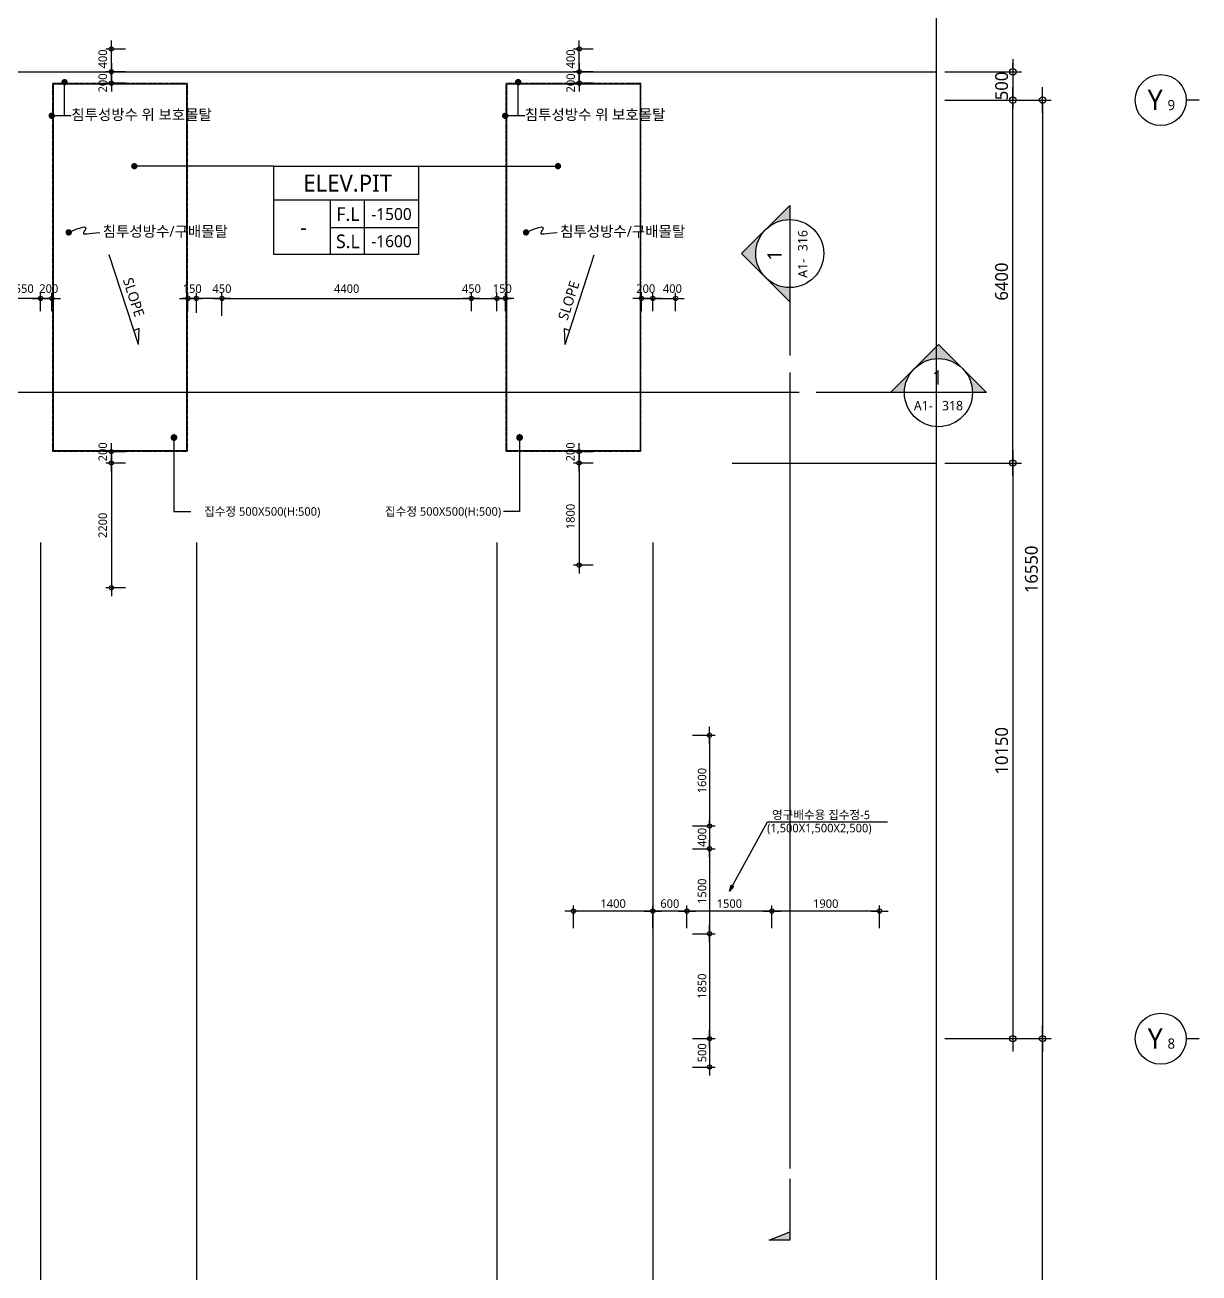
# Model space of a CAD drawing. Header units: millimetres. Extents: x -65167 to 413267, y -17142 to 66587.
# Drawn here: x -53197 to -32487, y 15055 to 37063 of the extents above; entities that cross this region are included whole.
import ezdxf
from ezdxf.enums import TextEntityAlignment as Align

# ---------------------------------------------------------------- set-up
doc = ezdxf.new("R2010")
doc.units = ezdxf.units.MM
doc.header["$LTSCALE"] = 75
doc.header["$MEASUREMENT"] = 0
doc.header["$PDSIZE"] = -10
doc.linetypes.add('CENTER', pattern=[2, 1.25, -0.25, 0.25, -0.25])
doc.linetypes.add('HID', pattern=[2.5, 1.5, -1])
doc.layers.get('0').update_dxf_attribs({"linetype": 'CONTINUOUS'})
doc.layers.get('Defpoints').update_dxf_attribs({"color": 171, "linetype": 'CONTINUOUS'})
for name, color, linetype in [('CEN(ST)', 1, 'CENTER'), ('FIN', 8, 'CONTINUOUS'), ('HAT-252', 252, 'CONTINUOUS'), ('LED', 7, 'CONTINUOUS'), ('NDIM', 7, 'CONTINUOUS'), ('SYM', 7, 'CONTINUOUS'), ('SYM(AXIS)', 7, 'CONTINUOUS'), ('TEXT', 3, 'CONTINUOUS'), ('TEXT(AXIS)', 2, 'CONTINUOUS'), ('TEXT(MIN)', 7, 'CONTINUOUS'), ('TEXT(노트)', 7, 'CONTINUOUS'), ('TEXT(실명)', 3, 'CONTINUOUS'), ('TEXT-기입', 6, 'CONTINUOUS'), ('TITLE', 7, 'CONTINUOUS')]:
    doc.layers.add(name, color=color, linetype=linetype)
doc.styles.add('CGS', font='cgse', dxfattribs={"bigfont": 'cgs'})
doc.styles.add('나눔바른고딕', font='NanumBarunGothic.ttf')
doc.dimstyles.new('NDIM 1200', dxfattribs={"dimscale": 75, "dimtxt": 3, "dimasz": 1, "dimexe": 2, "dimexo": 2, "dimgap": 1, "dimtad": 1, "dimdec": 0, "dimdsep": 46, "dimtxsty": 'CGS', "dimblk": 'DOT0', "dimcen": 1, "dimdle": 8, "dimclrd": 256, "dimclre": 256, "dimclrt": 256, "dimadec": 0, "dimazin": 0, "dimtfac": 1, "dimtdec": 0, "dimtix": 1, "dimtmove": 2, "dimatfit": 3, "dimldrblk": 'DOT0', "dimfxl": 1, "dimtolj": 1, "dimtzin": 0, "dimlwd": -1, "dimlwe": -1, "dimarcsym": 0})

# ---------------------------------------------------------------- blocks, each defined once
blk = doc.blocks.new('A$C2F20087E')
at = {"layer": 'SYM(AXIS)'}
blk.add_line((600, 0), (600, 300), dxfattribs=at)
blk.add_circle((600, 900), 600, dxfattribs=at)
blk = doc.blocks.new('DOT0')
blk.add_line((-3, 0), (3, 0))
at = {"color": 6}
blk.add_circle((0, 0), 0.75, dxfattribs=at)
blk = doc.blocks.new('*D407')
at = {"layer": 'Defpoints', "color": 0, "ltscale": 0.4, "transparency": 16777216}
for p in [(-37122, 35738), (-37122, 19188), (-35247, 19188)]:
    blk.add_point(p, dxfattribs=at)
at = {"layer": 'NDIM', "ltscale": 0.4, "transparency": 16777216}
for p, q in [((-36972, 35738), (-35097, 35738)), ((-35247, 35663), (-35247, 19263)), ((-36972, 19188), (-35097, 19188))]:
    blk.add_line(p, q, dxfattribs=at)
at = {"layer": 'NDIM', "ltscale": 0.4, "transparency": 16777216, "xscale": 75, "yscale": 75, "zscale": 75}
for p, rotation in [((-35247, 35738), 90), ((-35247, 19188), 270)]:
    blk.add_blockref('DOT0', p, dxfattribs=dict(at, rotation=rotation))
at = {"layer": 'NDIM', "ltscale": 0.4, "transparency": 16777216, "insert": (-35444, 27463), "char_height": 225, "attachment_point": 5, "rotation": 90, "style": '나눔바른고딕'}
blk.add_mtext('\\A1;16550', dxfattribs=at)
blk = doc.blocks.new('*D404')
at = {"layer": 'Defpoints', "color": 0, "ltscale": 0.4, "transparency": 16777216}
for p in [(-37122, 29338), (-37122, 19188), (-35772, 19188)]:
    blk.add_point(p, dxfattribs=at)
at = {"layer": 'NDIM', "ltscale": 0.4, "transparency": 16777216}
for p, q in [((-36972, 29338), (-35622, 29338)), ((-35772, 29263), (-35772, 19263)), ((-36972, 19188), (-35622, 19188))]:
    blk.add_line(p, q, dxfattribs=at)
at = {"layer": 'NDIM', "ltscale": 0.4, "transparency": 16777216, "xscale": 75, "yscale": 75, "zscale": 75}
for p, rotation in [((-35772, 29338), 90), ((-35772, 19188), 270)]:
    blk.add_blockref('DOT0', p, dxfattribs=dict(at, rotation=rotation))
at = {"layer": 'NDIM', "ltscale": 0.4, "transparency": 16777216, "insert": (-35969, 24263), "char_height": 225, "attachment_point": 5, "rotation": 90, "style": '나눔바른고딕'}
blk.add_mtext('\\A1;10150', dxfattribs=at)
blk = doc.blocks.new('*D405')
at = {"layer": 'Defpoints', "color": 0, "ltscale": 0.4, "transparency": 16777216}
for p in [(-37122, 35738), (-35772, 35738), (-37122, 29338)]:
    blk.add_point(p, dxfattribs=at)
at = {"layer": 'NDIM', "ltscale": 0.4, "transparency": 16777216}
for p, q in [((-36972, 35738), (-35622, 35738)), ((-35772, 29413), (-35772, 35663)), ((-36972, 29338), (-35622, 29338))]:
    blk.add_line(p, q, dxfattribs=at)
at = {"layer": 'NDIM', "ltscale": 0.4, "transparency": 16777216, "xscale": 75, "yscale": 75, "zscale": 75}
for p, rotation in [((-35772, 35738), 90), ((-35772, 29338), 270)]:
    blk.add_blockref('DOT0', p, dxfattribs=dict(at, rotation=rotation))
at = {"layer": 'NDIM', "ltscale": 0.4, "transparency": 16777216, "insert": (-35969, 32538), "char_height": 225, "attachment_point": 5, "rotation": 90, "style": '나눔바른고딕'}
blk.add_mtext('\\A1;6400', dxfattribs=at)
blk = doc.blocks.new('*D406')
at = {"layer": 'Defpoints', "color": 0, "ltscale": 0.4, "transparency": 16777216}
for p in [(-37122, 36237), (-37122, 35738), (-35772, 35738)]:
    blk.add_point(p, dxfattribs=at)
at = {"layer": 'NDIM', "ltscale": 0.4, "transparency": 16777216}
for p, q in [((-35772, 36312), (-35772, 36387)), ((-36972, 36237), (-35622, 36237)), ((-35772, 36237), (-35772, 35738)), ((-36972, 35738), (-35622, 35738)), ((-35772, 35663), (-35772, 35588))]:
    blk.add_line(p, q, dxfattribs=at)
at = {"layer": 'NDIM', "ltscale": 0.4, "transparency": 16777216, "xscale": 75, "yscale": 75, "zscale": 75}
for p, rotation in [((-35772, 36237), 270), ((-35772, 35738), 90)]:
    blk.add_blockref('DOT0', p, dxfattribs=dict(at, rotation=rotation))
at = {"layer": 'NDIM', "ltscale": 0.4, "transparency": 16777216, "insert": (-35969, 35987), "char_height": 225, "attachment_point": 5, "rotation": 90, "style": '나눔바른고딕'}
blk.add_mtext('\\A1;500', dxfattribs=at)
blk = doc.blocks.new('A$C51E23882')
at = {"layer": 'TITLE'}
blk.add_lwpolyline([(8500, 0), (0, 0), (0, 5200), (8500, 5200)], close=True, dxfattribs=at)
for points in [[(8500, 3200), (0, 3200)], [(3300, 3200), (3300, 0)], [(5300, 3200), (5300, 0)], [(3300, 1600), (8500, 1600)]]:
    blk.add_lwpolyline(points, dxfattribs=at)
at = {"layer": 'TITLE', "style": '나눔바른고딕'}
for s, p in [('F.L', (4352, 2378)), ('S.L', (4352, 778))]:
    blk.add_text(s, height=800, dxfattribs=at).set_placement(p, align=Align.MIDDLE)
blk = doc.blocks.new('*D595')
at = {"layer": 'Defpoints', "color": 0, "ltscale": 0.4, "transparency": 16777216}
for p in [(-53472, 32241), (-53472, 31916), (-52922, 31916)]:
    blk.add_point(p, dxfattribs=at)
at = {"layer": 'NDIM', "ltscale": 0.4, "transparency": 16777216}
for p, q in [((-53472, 32016), (-53472, 32341)), ((-52972, 32241), (-53422, 32241)), ((-52922, 32016), (-52922, 32341))]:
    blk.add_line(p, q, dxfattribs=at)
at = {"layer": 'NDIM', "ltscale": 0.4, "transparency": 16777216, "xscale": 50, "yscale": 50, "zscale": 50, "rotation": 180}
blk.add_blockref('DOT0', (-53472, 32241), dxfattribs=at)
at = {"layer": 'NDIM', "ltscale": 0.4, "transparency": 16777216, "xscale": 50, "yscale": 50, "zscale": 50}
blk.add_blockref('DOT0', (-52922, 32241), dxfattribs=at)
at = {"layer": 'NDIM', "ltscale": 0.4, "transparency": 16777216, "insert": (-53210, 32413), "char_height": 150, "attachment_point": 5, "style": '나눔바른고딕'}
blk.add_mtext('\\A1;550', dxfattribs=at)
blk = doc.blocks.new('*D596')
at = {"layer": 'Defpoints', "color": 0, "ltscale": 0.4, "transparency": 16777216}
for p in [(-52722, 32241), (-52922, 31916), (-52722, 31916)]:
    blk.add_point(p, dxfattribs=at)
at = {"layer": 'NDIM', "ltscale": 0.4, "transparency": 16777216}
for p, q in [((-52922, 32016), (-52922, 32341)), ((-52872, 32241), (-52772, 32241)), ((-52722, 32016), (-52722, 32341))]:
    blk.add_line(p, q, dxfattribs=at)
at = {"layer": 'NDIM', "ltscale": 0.4, "transparency": 16777216, "xscale": 50, "yscale": 50, "zscale": 50, "rotation": 180}
blk.add_blockref('DOT0', (-52922, 32241), dxfattribs=at)
at = {"layer": 'NDIM', "ltscale": 0.4, "transparency": 16777216, "xscale": 50, "yscale": 50, "zscale": 50}
blk.add_blockref('DOT0', (-52722, 32241), dxfattribs=at)
at = {"layer": 'NDIM', "ltscale": 0.4, "transparency": 16777216, "insert": (-52777, 32413), "char_height": 150, "attachment_point": 5, "style": '나눔바른고딕'}
blk.add_mtext('\\A1;200', dxfattribs=at)
blk = doc.blocks.new('*D597')
at = {"layer": 'Defpoints', "color": 0, "ltscale": 0.4, "transparency": 16777216}
for p in [(-50322, 32241), (-50322, 31916), (-50172, 31888)]:
    blk.add_point(p, dxfattribs=at)
at = {"layer": 'NDIM', "ltscale": 0.4, "transparency": 16777216}
for p, q in [((-50372, 32241), (-50422, 32241)), ((-50322, 32016), (-50322, 32341)), ((-50172, 32241), (-50322, 32241)), ((-50172, 31988), (-50172, 32341)), ((-50122, 32241), (-50072, 32241))]:
    blk.add_line(p, q, dxfattribs=at)
at = {"layer": 'NDIM', "ltscale": 0.4, "transparency": 16777216, "xscale": 50, "yscale": 50, "zscale": 50}
blk.add_blockref('DOT0', (-50322, 32241), dxfattribs=at)
at = {"layer": 'NDIM', "ltscale": 0.4, "transparency": 16777216, "xscale": 50, "yscale": 50, "zscale": 50, "rotation": 180}
blk.add_blockref('DOT0', (-50172, 32241), dxfattribs=at)
at = {"layer": 'NDIM', "ltscale": 0.4, "transparency": 16777216, "insert": (-50247, 32413), "char_height": 150, "attachment_point": 5, "style": '나눔바른고딕'}
blk.add_mtext('\\A1;150', dxfattribs=at)
blk = doc.blocks.new('*D598')
at = {"layer": 'Defpoints', "color": 0, "ltscale": 0.4, "transparency": 16777216}
for p in [(-44722, 32241), (-44872, 31916), (-44722, 31916)]:
    blk.add_point(p, dxfattribs=at)
at = {"layer": 'NDIM', "ltscale": 0.4, "transparency": 16777216}
for p, q in [((-44922, 32241), (-44972, 32241)), ((-44872, 32016), (-44872, 32341)), ((-44872, 32241), (-44722, 32241)), ((-44722, 32016), (-44722, 32341)), ((-44672, 32241), (-44622, 32241))]:
    blk.add_line(p, q, dxfattribs=at)
at = {"layer": 'NDIM', "ltscale": 0.4, "transparency": 16777216, "xscale": 50, "yscale": 50, "zscale": 50}
blk.add_blockref('DOT0', (-44872, 32241), dxfattribs=at)
at = {"layer": 'NDIM', "ltscale": 0.4, "transparency": 16777216, "xscale": 50, "yscale": 50, "zscale": 50, "rotation": 180}
blk.add_blockref('DOT0', (-44722, 32241), dxfattribs=at)
at = {"layer": 'NDIM', "ltscale": 0.4, "transparency": 16777216, "insert": (-44777, 32413), "char_height": 150, "attachment_point": 5, "style": '나눔바른고딕'}
blk.add_mtext('\\A1;150', dxfattribs=at)
blk = doc.blocks.new('*D599')
at = {"layer": 'Defpoints', "color": 0, "ltscale": 0.4, "transparency": 16777216}
for p in [(-42322, 32241), (-42322, 31916), (-42122, 31916)]:
    blk.add_point(p, dxfattribs=at)
at = {"layer": 'NDIM', "ltscale": 0.4, "transparency": 16777216}
for p, q in [((-42322, 32016), (-42322, 32341)), ((-42172, 32241), (-42272, 32241)), ((-42122, 32016), (-42122, 32341))]:
    blk.add_line(p, q, dxfattribs=at)
at = {"layer": 'NDIM', "ltscale": 0.4, "transparency": 16777216, "xscale": 50, "yscale": 50, "zscale": 50, "rotation": 180}
blk.add_blockref('DOT0', (-42322, 32241), dxfattribs=at)
at = {"layer": 'NDIM', "ltscale": 0.4, "transparency": 16777216, "xscale": 50, "yscale": 50, "zscale": 50}
blk.add_blockref('DOT0', (-42122, 32241), dxfattribs=at)
at = {"layer": 'NDIM', "ltscale": 0.4, "transparency": 16777216, "insert": (-42247, 32413), "char_height": 150, "attachment_point": 5, "style": '나눔바른고딕'}
blk.add_mtext('\\A1;200', dxfattribs=at)
blk = doc.blocks.new('*D600')
at = {"layer": 'Defpoints', "color": 0, "ltscale": 0.4, "transparency": 16777216}
for p in [(-41722, 32241), (-42122, 31916), (-41722, 31916)]:
    blk.add_point(p, dxfattribs=at)
at = {"layer": 'NDIM', "ltscale": 0.4, "transparency": 16777216}
for p, q in [((-42122, 32016), (-42122, 32341)), ((-42072, 32241), (-41772, 32241)), ((-41722, 32016), (-41722, 32341))]:
    blk.add_line(p, q, dxfattribs=at)
at = {"layer": 'NDIM', "ltscale": 0.4, "transparency": 16777216, "xscale": 50, "yscale": 50, "zscale": 50, "rotation": 180}
blk.add_blockref('DOT0', (-42122, 32241), dxfattribs=at)
at = {"layer": 'NDIM', "ltscale": 0.4, "transparency": 16777216, "xscale": 50, "yscale": 50, "zscale": 50}
blk.add_blockref('DOT0', (-41722, 32241), dxfattribs=at)
at = {"layer": 'NDIM', "ltscale": 0.4, "transparency": 16777216, "insert": (-41777, 32413), "char_height": 150, "attachment_point": 5, "style": '나눔바른고딕'}
blk.add_mtext('\\A1;400', dxfattribs=at)
blk = doc.blocks.new('*D601')
at = {"layer": 'Defpoints', "color": 0, "ltscale": 0.4, "transparency": 16777216}
for p in [(-51673, 36638), (-51325, 36638), (-51325, 36238)]:
    blk.add_point(p, dxfattribs=at)
at = {"layer": 'NDIM', "ltscale": 0.4, "transparency": 16777216}
for p, q in [((-51425, 36638), (-51773, 36638)), ((-51673, 36288), (-51673, 36588)), ((-51425, 36238), (-51773, 36238))]:
    blk.add_line(p, q, dxfattribs=at)
at = {"layer": 'NDIM', "ltscale": 0.4, "transparency": 16777216, "xscale": 50, "yscale": 50, "zscale": 50}
for p, rotation in [((-51673, 36638), 90), ((-51673, 36238), 270)]:
    blk.add_blockref('DOT0', p, dxfattribs=dict(at, rotation=rotation))
at = {"layer": 'NDIM', "ltscale": 0.4, "transparency": 16777216, "insert": (-51824, 36464), "char_height": 150, "attachment_point": 5, "rotation": 90, "style": '나눔바른고딕'}
blk.add_mtext('\\A1;400', dxfattribs=at)
blk = doc.blocks.new('*D602')
at = {"layer": 'Defpoints', "color": 0, "ltscale": 0.4, "transparency": 16777216}
for p in [(-51325, 36238), (-51673, 36037), (-51325, 36037)]:
    blk.add_point(p, dxfattribs=at)
at = {"layer": 'NDIM', "ltscale": 0.4, "transparency": 16777216}
for p, q in [((-51425, 36238), (-51773, 36238)), ((-51673, 36188), (-51673, 36087)), ((-51425, 36037), (-51773, 36037))]:
    blk.add_line(p, q, dxfattribs=at)
at = {"layer": 'NDIM', "ltscale": 0.4, "transparency": 16777216, "xscale": 50, "yscale": 50, "zscale": 50}
for p, rotation in [((-51673, 36238), 90), ((-51673, 36037), 270)]:
    blk.add_blockref('DOT0', p, dxfattribs=dict(at, rotation=rotation))
at = {"layer": 'NDIM', "ltscale": 0.4, "transparency": 16777216, "insert": (-51824, 36040), "char_height": 150, "attachment_point": 5, "rotation": 90, "style": '나눔바른고딕'}
blk.add_mtext('\\A1;200', dxfattribs=at)
blk = doc.blocks.new('*D603')
at = {"layer": 'Defpoints', "color": 0, "ltscale": 0.4, "transparency": 16777216}
for p in [(-43420, 36638), (-43073, 36638), (-43073, 36238)]:
    blk.add_point(p, dxfattribs=at)
at = {"layer": 'NDIM', "ltscale": 0.4, "transparency": 16777216}
for p, q in [((-43173, 36638), (-43520, 36638)), ((-43420, 36288), (-43420, 36588)), ((-43173, 36238), (-43520, 36238))]:
    blk.add_line(p, q, dxfattribs=at)
at = {"layer": 'NDIM', "ltscale": 0.4, "transparency": 16777216, "xscale": 50, "yscale": 50, "zscale": 50}
for p, rotation in [((-43420, 36638), 90), ((-43420, 36238), 270)]:
    blk.add_blockref('DOT0', p, dxfattribs=dict(at, rotation=rotation))
at = {"layer": 'NDIM', "ltscale": 0.4, "transparency": 16777216, "insert": (-43571, 36464), "char_height": 150, "attachment_point": 5, "rotation": 90, "style": '나눔바른고딕'}
blk.add_mtext('\\A1;400', dxfattribs=at)
blk = doc.blocks.new('*D604')
at = {"layer": 'Defpoints', "color": 0, "ltscale": 0.4, "transparency": 16777216}
for p in [(-43073, 36238), (-43420, 36037), (-43073, 36037)]:
    blk.add_point(p, dxfattribs=at)
at = {"layer": 'NDIM', "ltscale": 0.4, "transparency": 16777216}
for p, q in [((-43173, 36238), (-43520, 36238)), ((-43420, 36188), (-43420, 36087)), ((-43173, 36037), (-43520, 36037))]:
    blk.add_line(p, q, dxfattribs=at)
at = {"layer": 'NDIM', "ltscale": 0.4, "transparency": 16777216, "xscale": 50, "yscale": 50, "zscale": 50}
for p, rotation in [((-43420, 36238), 90), ((-43420, 36037), 270)]:
    blk.add_blockref('DOT0', p, dxfattribs=dict(at, rotation=rotation))
at = {"layer": 'NDIM', "ltscale": 0.4, "transparency": 16777216, "insert": (-43571, 36040), "char_height": 150, "attachment_point": 5, "rotation": 90, "style": '나눔바른고딕'}
blk.add_mtext('\\A1;200', dxfattribs=at)
blk = doc.blocks.new('*D605')
at = {"layer": 'Defpoints', "color": 0, "ltscale": 0.4, "transparency": 16777216}
for p in [(-51325, 29338), (-51673, 27138), (-51325, 27138)]:
    blk.add_point(p, dxfattribs=at)
at = {"layer": 'NDIM', "ltscale": 0.4, "transparency": 16777216}
for p, q in [((-51425, 29338), (-51773, 29338)), ((-51673, 29288), (-51673, 27188)), ((-51425, 27138), (-51773, 27138))]:
    blk.add_line(p, q, dxfattribs=at)
at = {"layer": 'NDIM', "ltscale": 0.4, "transparency": 16777216, "xscale": 50, "yscale": 50, "zscale": 50}
for p, rotation in [((-51673, 29338), 90), ((-51673, 27138), 270)]:
    blk.add_blockref('DOT0', p, dxfattribs=dict(at, rotation=rotation))
at = {"layer": 'NDIM', "ltscale": 0.4, "transparency": 16777216, "insert": (-51824, 28239), "char_height": 150, "attachment_point": 5, "rotation": 90, "style": '나눔바른고딕'}
blk.add_mtext('\\A1;2200', dxfattribs=at)
blk = doc.blocks.new('*D606')
at = {"layer": 'Defpoints', "color": 0, "ltscale": 0.4, "transparency": 16777216}
for p in [(-51673, 29538), (-51325, 29538), (-51325, 29338)]:
    blk.add_point(p, dxfattribs=at)
at = {"layer": 'NDIM', "ltscale": 0.4, "transparency": 16777216}
for p, q in [((-51425, 29538), (-51773, 29538)), ((-51425, 29338), (-51773, 29338)), ((-51673, 29388), (-51673, 29488))]:
    blk.add_line(p, q, dxfattribs=at)
at = {"layer": 'NDIM', "ltscale": 0.4, "transparency": 16777216, "xscale": 50, "yscale": 50, "zscale": 50}
for p, rotation in [((-51673, 29538), 90), ((-51673, 29338), 270)]:
    blk.add_blockref('DOT0', p, dxfattribs=dict(at, rotation=rotation))
at = {"layer": 'NDIM', "ltscale": 0.4, "transparency": 16777216, "insert": (-51824, 29535), "char_height": 150, "attachment_point": 5, "rotation": 90, "style": '나눔바른고딕'}
blk.add_mtext('\\A1;200', dxfattribs=at)
blk = doc.blocks.new('*D607')
at = {"layer": 'Defpoints', "color": 0, "ltscale": 0.4, "transparency": 16777216}
for p in [(-43076, 29338), (-43423, 27538), (-43076, 27538)]:
    blk.add_point(p, dxfattribs=at)
at = {"layer": 'NDIM', "ltscale": 0.4, "transparency": 16777216}
for p, q in [((-43176, 29338), (-43523, 29338)), ((-43423, 29288), (-43423, 27588)), ((-43176, 27538), (-43523, 27538))]:
    blk.add_line(p, q, dxfattribs=at)
at = {"layer": 'NDIM', "ltscale": 0.4, "transparency": 16777216, "xscale": 50, "yscale": 50, "zscale": 50}
for p, rotation in [((-43423, 29338), 90), ((-43423, 27538), 270)]:
    blk.add_blockref('DOT0', p, dxfattribs=dict(at, rotation=rotation))
at = {"layer": 'NDIM', "ltscale": 0.4, "transparency": 16777216, "insert": (-43574, 28395), "char_height": 150, "attachment_point": 5, "rotation": 90, "style": '나눔바른고딕'}
blk.add_mtext('\\A1;1800', dxfattribs=at)
blk = doc.blocks.new('*D608')
at = {"layer": 'Defpoints', "color": 0, "ltscale": 0.4, "transparency": 16777216}
for p in [(-43423, 29538), (-43076, 29538), (-43076, 29338)]:
    blk.add_point(p, dxfattribs=at)
at = {"layer": 'NDIM', "ltscale": 0.4, "transparency": 16777216}
for p, q in [((-43176, 29538), (-43523, 29538)), ((-43176, 29338), (-43523, 29338)), ((-43423, 29388), (-43423, 29488))]:
    blk.add_line(p, q, dxfattribs=at)
at = {"layer": 'NDIM', "ltscale": 0.4, "transparency": 16777216, "xscale": 50, "yscale": 50, "zscale": 50}
for p, rotation in [((-43423, 29538), 90), ((-43423, 29338), 270)]:
    blk.add_blockref('DOT0', p, dxfattribs=dict(at, rotation=rotation))
at = {"layer": 'NDIM', "ltscale": 0.4, "transparency": 16777216, "insert": (-43574, 29535), "char_height": 150, "attachment_point": 5, "rotation": 90, "style": '나눔바른고딕'}
blk.add_mtext('\\A1;200', dxfattribs=at)
blk = doc.blocks.new('A$C2EB71741')
at = {"layer": 'SYM'}
for p, q in [((0, 3920), (3920, 0)), ((0, 3920), (858, 3532)), ((858, 3532), (623, 3297))]:
    blk.add_line(p, q, dxfattribs=at)
blk = doc.blocks.new('*D611')
at = {"layer": 'Defpoints', "color": 0, "ltscale": 0.4, "transparency": 16777216}
for p in [(-37122, 19188), (-35247, 19188), (-37122, 8188)]:
    blk.add_point(p, dxfattribs=at)
at = {"layer": 'NDIM', "ltscale": 0.4, "transparency": 16777216}
for p, q in [((-36972, 19188), (-35097, 19188)), ((-35247, 8263), (-35247, 19113)), ((-36972, 8188), (-35097, 8188))]:
    blk.add_line(p, q, dxfattribs=at)
at = {"layer": 'NDIM', "ltscale": 0.4, "transparency": 16777216, "xscale": 75, "yscale": 75, "zscale": 75}
for p, rotation in [((-35247, 19188), 90), ((-35247, 8188), 270)]:
    blk.add_blockref('DOT0', p, dxfattribs=dict(at, rotation=rotation))
at = {"layer": 'NDIM', "ltscale": 0.4, "transparency": 16777216, "insert": (-35444, 13688), "char_height": 225, "attachment_point": 5, "rotation": 90, "style": '나눔바른고딕'}
blk.add_mtext('\\A1;11000', dxfattribs=at)
blk = doc.blocks.new('A$C1AFB1B41')
at = {"layer": 'SYM'}
blk.add_hatch(color=256, dxfattribs=at).paths.add_polyline_path([(2000, 500), (1800, 0), (2000, 0)])
for p, q in [((2000, 500), (1800, 0)), ((2000, 0), (2000, 500)), ((0, 0), (250, 0)), ((500, 0), (2000, 0))]:
    blk.add_line(p, q, dxfattribs=at)
blk = doc.blocks.new('SDFEW')
at = {"layer": 'SYM'}
h = blk.add_hatch(color=256, dxfattribs=at)
h.paths.add_polyline_path([(-50, -3422), (375, -3846, -0.414214), (375, -2997)])
h.paths.add_polyline_path([(375, -3846), (799, -4270), (799, -4022, -0.198912)])
h.paths.add_polyline_path([(375, -2997, -0.198912), (799, -2822), (799, -2573)])
at = {"layer": 'Defpoints'}
blk.add_line((799, -1022), (799, 12533), dxfattribs=at)
at = {"layer": 'SYM'}
for p, q in [((799, -1322), (799, -1022)), ((799, -2822), (799, -1622)), ((799, -2573), (-50, -3422)), ((799, -4022), (799, -2822)), ((799, -4270), (-50, -3422)), ((799, -4270), (799, -4022))]:
    blk.add_line(p, q, dxfattribs=at)
blk.add_arc((799, -3422), 600, 90, 89.5643, dxfattribs=at)
at = {"layer": 'SYM', "xscale": 0.7200000000000014, "yscale": 0.7200000000000014, "zscale": 0.7200000000000014, "rotation": 90}
blk.add_blockref('A$C1AFB1B41', (799, 12533), dxfattribs=at)
blk = doc.blocks.new('GHYY')
at = {"layer": 'SYM'}
h = blk.add_hatch(color=256, dxfattribs=at)
h.paths.add_polyline_path([(84619, 12081), (84195, 11656, -0.414214), (85043, 11656)])
h.paths.add_polyline_path([(84195, 11656), (83771, 11232), (84019, 11232, -0.198912)])
h.paths.add_polyline_path([(85043, 11656, -0.198912), (85219, 11232), (85468, 11232)])
for p, q in [((83771, 11232), (84619, 12081)), ((85468, 11232), (84619, 12081)), ((83771, 11232), (84019, 11232)), ((84019, 11232), (85219, 11232)), ((85219, 11232), (86779, 11232)), ((87079, 11232), (87379, 11232))]:
    blk.add_line(p, q, dxfattribs=at)
blk.add_arc((84619, 11232), 600, 0, 359.5643, dxfattribs=at)
blk = doc.blocks.new('*D1571')
at = {"layer": 'Defpoints', "color": 0, "ltscale": 0.4, "transparency": 16777216}
for p in [(-44872, 32241), (-45322, 31916), (-44872, 31916)]:
    blk.add_point(p, dxfattribs=at)
at = {"layer": 'NDIM', "ltscale": 0.4, "transparency": 16777216}
for p, q in [((-45322, 32016), (-45322, 32341)), ((-45272, 32241), (-44922, 32241)), ((-44872, 32016), (-44872, 32341))]:
    blk.add_line(p, q, dxfattribs=at)
at = {"layer": 'NDIM', "ltscale": 0.4, "transparency": 16777216, "xscale": 50, "yscale": 50, "zscale": 50, "rotation": 180}
blk.add_blockref('DOT0', (-45322, 32241), dxfattribs=at)
at = {"layer": 'NDIM', "ltscale": 0.4, "transparency": 16777216, "xscale": 50, "yscale": 50, "zscale": 50}
blk.add_blockref('DOT0', (-44872, 32241), dxfattribs=at)
at = {"layer": 'NDIM', "ltscale": 0.4, "transparency": 16777216, "insert": (-45322, 32413), "char_height": 150, "attachment_point": 5, "style": '나눔바른고딕'}
blk.add_mtext('\\A1;450', dxfattribs=at)
blk = doc.blocks.new('*D1572')
at = {"layer": 'Defpoints', "color": 0, "ltscale": 0.4, "transparency": 16777216}
for p in [(-50172, 32241), (-50172, 31916), (-49722, 31831)]:
    blk.add_point(p, dxfattribs=at)
at = {"layer": 'NDIM', "ltscale": 0.4, "transparency": 16777216}
for p, q in [((-50172, 32016), (-50172, 32341)), ((-49772, 32241), (-50122, 32241)), ((-49722, 31931), (-49722, 32341))]:
    blk.add_line(p, q, dxfattribs=at)
at = {"layer": 'NDIM', "ltscale": 0.4, "transparency": 16777216, "xscale": 50, "yscale": 50, "zscale": 50, "rotation": 180}
blk.add_blockref('DOT0', (-50172, 32241), dxfattribs=at)
at = {"layer": 'NDIM', "ltscale": 0.4, "transparency": 16777216, "xscale": 50, "yscale": 50, "zscale": 50}
blk.add_blockref('DOT0', (-49722, 32241), dxfattribs=at)
at = {"layer": 'NDIM', "ltscale": 0.4, "transparency": 16777216, "insert": (-49722, 32413), "char_height": 150, "attachment_point": 5, "style": '나눔바른고딕'}
blk.add_mtext('\\A1;450', dxfattribs=at)
blk = doc.blocks.new('*D1573')
at = {"layer": 'Defpoints', "color": 0, "ltscale": 0.4, "transparency": 16777216}
for p in [(-45322, 32241), (-49722, 31916), (-45322, 31916)]:
    blk.add_point(p, dxfattribs=at)
at = {"layer": 'NDIM', "ltscale": 0.4, "transparency": 16777216}
for p, q in [((-49722, 32016), (-49722, 32341)), ((-49672, 32241), (-45372, 32241)), ((-45322, 32016), (-45322, 32341))]:
    blk.add_line(p, q, dxfattribs=at)
at = {"layer": 'NDIM', "ltscale": 0.4, "transparency": 16777216, "xscale": 50, "yscale": 50, "zscale": 50, "rotation": 180}
blk.add_blockref('DOT0', (-49722, 32241), dxfattribs=at)
at = {"layer": 'NDIM', "ltscale": 0.4, "transparency": 16777216, "xscale": 50, "yscale": 50, "zscale": 50}
blk.add_blockref('DOT0', (-45322, 32241), dxfattribs=at)
at = {"layer": 'NDIM', "ltscale": 0.4, "transparency": 16777216, "insert": (-47522, 32413), "char_height": 150, "attachment_point": 5, "style": '나눔바른고딕'}
blk.add_mtext('\\A1;4400', dxfattribs=at)
blk = doc.blocks.new('*D1652')
at = {"layer": 'Defpoints', "color": 0, "ltscale": 0.4, "transparency": 16777216}
for p in [(-41522, 22537), (-41522, 21038), (-41122, 21038)]:
    blk.add_point(p, dxfattribs=at)
at = {"layer": 'NDIM', "ltscale": 0.4, "transparency": 16777216}
for p, q in [((-41422, 22537), (-41022, 22537)), ((-41122, 22487), (-41122, 21088)), ((-41422, 21038), (-41022, 21038))]:
    blk.add_line(p, q, dxfattribs=at)
at = {"layer": 'NDIM', "ltscale": 0.4, "transparency": 16777216, "xscale": 50, "yscale": 50, "zscale": 50}
for p, rotation in [((-41122, 22537), 90), ((-41122, 21038), 270)]:
    blk.add_blockref('DOT0', p, dxfattribs=dict(at, rotation=rotation))
at = {"layer": 'NDIM', "ltscale": 0.4, "transparency": 16777216, "insert": (-41253, 21787), "char_height": 150, "attachment_point": 5, "rotation": 90, "style": '나눔바른고딕'}
blk.add_mtext('\\A1;1500', dxfattribs=at)
blk = doc.blocks.new('*D1653')
at = {"layer": 'Defpoints', "color": 0, "ltscale": 0.4, "transparency": 16777216}
for p in [(-41522, 21438), (-41522, 21038), (-40022, 21038)]:
    blk.add_point(p, dxfattribs=at)
at = {"layer": 'NDIM', "ltscale": 0.4, "transparency": 16777216}
for p, q in [((-41522, 21138), (-41522, 21538)), ((-40072, 21438), (-41472, 21438)), ((-40022, 21138), (-40022, 21538))]:
    blk.add_line(p, q, dxfattribs=at)
at = {"layer": 'NDIM', "ltscale": 0.4, "transparency": 16777216, "xscale": 50, "yscale": 50, "zscale": 50, "rotation": 180}
blk.add_blockref('DOT0', (-41522, 21438), dxfattribs=at)
at = {"layer": 'NDIM', "ltscale": 0.4, "transparency": 16777216, "xscale": 50, "yscale": 50, "zscale": 50}
blk.add_blockref('DOT0', (-40022, 21438), dxfattribs=at)
at = {"layer": 'NDIM', "ltscale": 0.4, "transparency": 16777216, "insert": (-40772, 21569), "char_height": 150, "attachment_point": 5, "style": '나눔바른고딕'}
blk.add_mtext('\\A1;1500', dxfattribs=at)
blk = doc.blocks.new('*D1654')
at = {"layer": 'Defpoints', "color": 0, "ltscale": 0.4, "transparency": 16777216}
for p in [(-40022, 21438), (-40022, 21038), (-38122, 21038)]:
    blk.add_point(p, dxfattribs=at)
at = {"layer": 'NDIM', "ltscale": 0.4, "transparency": 16777216}
for p, q in [((-40022, 21138), (-40022, 21538)), ((-38172, 21438), (-39972, 21438)), ((-38122, 21138), (-38122, 21538))]:
    blk.add_line(p, q, dxfattribs=at)
at = {"layer": 'NDIM', "ltscale": 0.4, "transparency": 16777216, "xscale": 50, "yscale": 50, "zscale": 50, "rotation": 180}
blk.add_blockref('DOT0', (-40022, 21438), dxfattribs=at)
at = {"layer": 'NDIM', "ltscale": 0.4, "transparency": 16777216, "xscale": 50, "yscale": 50, "zscale": 50}
blk.add_blockref('DOT0', (-38122, 21438), dxfattribs=at)
at = {"layer": 'NDIM', "ltscale": 0.4, "transparency": 16777216, "insert": (-39072, 21569), "char_height": 150, "attachment_point": 5, "style": '나눔바른고딕'}
blk.add_mtext('\\A1;1900', dxfattribs=at)
blk = doc.blocks.new('*D1655')
at = {"layer": 'Defpoints', "color": 0, "ltscale": 0.4, "transparency": 16777216}
for p in [(-41522, 22938), (-41522, 22537), (-41122, 22537)]:
    blk.add_point(p, dxfattribs=at)
at = {"layer": 'NDIM', "ltscale": 0.4, "transparency": 16777216}
for p, q in [((-41422, 22938), (-41022, 22938)), ((-41122, 22988), (-41122, 23038)), ((-41122, 22938), (-41122, 22537)), ((-41422, 22537), (-41022, 22537)), ((-41122, 22487), (-41122, 22437))]:
    blk.add_line(p, q, dxfattribs=at)
at = {"layer": 'NDIM', "ltscale": 0.4, "transparency": 16777216, "xscale": 50, "yscale": 50, "zscale": 50}
for p, rotation in [((-41122, 22938), 270), ((-41122, 22537), 90)]:
    blk.add_blockref('DOT0', p, dxfattribs=dict(at, rotation=rotation))
at = {"layer": 'NDIM', "ltscale": 0.4, "transparency": 16777216, "insert": (-41253, 22737), "char_height": 150, "attachment_point": 5, "rotation": 90, "style": '나눔바른고딕'}
blk.add_mtext('\\A1;400', dxfattribs=at)
blk = doc.blocks.new('*D1656')
at = {"layer": 'Defpoints', "color": 0, "ltscale": 0.4, "transparency": 16777216}
for p in [(-42122, 21438), (-42122, 21038), (-41522, 21038)]:
    blk.add_point(p, dxfattribs=at)
at = {"layer": 'NDIM', "ltscale": 0.4, "transparency": 16777216}
for p, q in [((-42122, 21138), (-42122, 21538)), ((-41572, 21438), (-42072, 21438)), ((-41522, 21138), (-41522, 21538))]:
    blk.add_line(p, q, dxfattribs=at)
at = {"layer": 'NDIM', "ltscale": 0.4, "transparency": 16777216, "xscale": 50, "yscale": 50, "zscale": 50, "rotation": 180}
blk.add_blockref('DOT0', (-42122, 21438), dxfattribs=at)
at = {"layer": 'NDIM', "ltscale": 0.4, "transparency": 16777216, "xscale": 50, "yscale": 50, "zscale": 50}
blk.add_blockref('DOT0', (-41522, 21438), dxfattribs=at)
at = {"layer": 'NDIM', "ltscale": 0.4, "transparency": 16777216, "insert": (-41822, 21569), "char_height": 150, "attachment_point": 5, "style": '나눔바른고딕'}
blk.add_mtext('\\A1;600', dxfattribs=at)
blk = doc.blocks.new('*D1657')
at = {"layer": 'Defpoints', "color": 0, "ltscale": 0.4, "transparency": 16777216}
for p in [(-43522, 21438), (-43522, 21038), (-42122, 21038)]:
    blk.add_point(p, dxfattribs=at)
at = {"layer": 'NDIM', "ltscale": 0.4, "transparency": 16777216}
for p, q in [((-43522, 21138), (-43522, 21538)), ((-42172, 21438), (-43472, 21438)), ((-42122, 21138), (-42122, 21538))]:
    blk.add_line(p, q, dxfattribs=at)
at = {"layer": 'NDIM', "ltscale": 0.4, "transparency": 16777216, "xscale": 50, "yscale": 50, "zscale": 50, "rotation": 180}
blk.add_blockref('DOT0', (-43522, 21438), dxfattribs=at)
at = {"layer": 'NDIM', "ltscale": 0.4, "transparency": 16777216, "xscale": 50, "yscale": 50, "zscale": 50}
blk.add_blockref('DOT0', (-42122, 21438), dxfattribs=at)
at = {"layer": 'NDIM', "ltscale": 0.4, "transparency": 16777216, "insert": (-42822, 21569), "char_height": 150, "attachment_point": 5, "style": '나눔바른고딕'}
blk.add_mtext('\\A1;1400', dxfattribs=at)
blk = doc.blocks.new('*D1658')
at = {"layer": 'Defpoints', "color": 0, "ltscale": 0.4, "transparency": 16777216}
for p in [(-41522, 24538), (-41522, 22938), (-41122, 22938)]:
    blk.add_point(p, dxfattribs=at)
at = {"layer": 'NDIM', "ltscale": 0.4, "transparency": 16777216}
for p, q in [((-41422, 24538), (-41022, 24538)), ((-41122, 24488), (-41122, 22988)), ((-41422, 22938), (-41022, 22938))]:
    blk.add_line(p, q, dxfattribs=at)
at = {"layer": 'NDIM', "ltscale": 0.4, "transparency": 16777216, "xscale": 50, "yscale": 50, "zscale": 50}
for p, rotation in [((-41122, 24538), 90), ((-41122, 22938), 270)]:
    blk.add_blockref('DOT0', p, dxfattribs=dict(at, rotation=rotation))
at = {"layer": 'NDIM', "ltscale": 0.4, "transparency": 16777216, "insert": (-41254, 23738), "char_height": 150, "attachment_point": 5, "rotation": 90, "style": '나눔바른고딕'}
blk.add_mtext('\\A1;1600', dxfattribs=at)
blk = doc.blocks.new('*D1659')
at = {"layer": 'Defpoints', "color": 0, "ltscale": 0.4, "transparency": 16777216}
for p in [(-41522, 21038), (-41522, 19188), (-41122, 19188)]:
    blk.add_point(p, dxfattribs=at)
at = {"layer": 'NDIM', "ltscale": 0.4, "transparency": 16777216}
for p, q in [((-41422, 21038), (-41022, 21038)), ((-41122, 20988), (-41122, 19238)), ((-41422, 19188), (-41022, 19188))]:
    blk.add_line(p, q, dxfattribs=at)
at = {"layer": 'NDIM', "ltscale": 0.4, "transparency": 16777216, "xscale": 50, "yscale": 50, "zscale": 50}
for p, rotation in [((-41122, 21038), 90), ((-41122, 19188), 270)]:
    blk.add_blockref('DOT0', p, dxfattribs=dict(at, rotation=rotation))
at = {"layer": 'NDIM', "ltscale": 0.4, "transparency": 16777216, "insert": (-41253, 20113), "char_height": 150, "attachment_point": 5, "rotation": 90, "style": '나눔바른고딕'}
blk.add_mtext('\\A1;1850', dxfattribs=at)
blk = doc.blocks.new('*D1666')
at = {"layer": 'Defpoints', "color": 0, "ltscale": 0.4, "transparency": 16777216}
for p in [(-41522, 19188), (-41522, 18688), (-41122, 18688)]:
    blk.add_point(p, dxfattribs=at)
at = {"layer": 'NDIM', "ltscale": 0.4, "transparency": 16777216}
for p, q in [((-41422, 19188), (-41022, 19188)), ((-41122, 19138), (-41122, 18738)), ((-41422, 18688), (-41022, 18688))]:
    blk.add_line(p, q, dxfattribs=at)
at = {"layer": 'NDIM', "ltscale": 0.4, "transparency": 16777216, "xscale": 50, "yscale": 50, "zscale": 50}
for p, rotation in [((-41122, 19188), 90), ((-41122, 18688), 270)]:
    blk.add_blockref('DOT0', p, dxfattribs=dict(at, rotation=rotation))
at = {"layer": 'NDIM', "ltscale": 0.4, "transparency": 16777216, "insert": (-41253, 18938), "char_height": 150, "attachment_point": 5, "rotation": 90, "style": '나눔바른고딕'}
blk.add_mtext('\\A1;500', dxfattribs=at)

msp = doc.modelspace()

# ---------------------------------------------------------------- hatches: boundary and pattern name
at = {"ltscale": 10000}
h = msp.add_hatch(dxfattribs=at)
h.set_pattern_fill('ANSI31', color=256, scale=0.15, angle=-62.41917)
h.set_pattern_definition([(342.5808289693, (-3209358.43641, 5637007.175165), (0.005613001163267, 0.01789012906441), [])])
h.paths.add_polyline_path([(-40772, 21787.5), (-40742, 21894.2), (-40697.2, 21870.8)])

# ---------------------------------------------------------------- linework, layer by layer
for points in [[(-40772, 21787.5), (-40097.1, 23012.5), (-37982.6, 23012.5)], [(-40772, 21787.5), (-40742, 21894.2), (-40697.2, 21870.8), (-40772, 21787.5)]]:
    msp.add_lwpolyline(points, dxfattribs=at)
at = {"layer": 'CEN(ST)', "ltscale": 10000}
for p, q in [((-55822, 36237.5), (-37122, 36237.5)), ((-40722, 29337.5), (-37122, 29337.5)), ((-52922, 27937.5), (-52922, 6362.5)), ((-50172, 27937.5), (-50172, 6362.5)), ((-44872, 27937.5), (-44872, 6362.5)), ((-42122, 27937.5), (-42122, 6362.5))]:
    msp.add_line(p, q, dxfattribs=at)
at = {"layer": 'Defpoints'}
msp.add_line((-39843.6, 30579.1), (-54743.2, 30579.1), dxfattribs=at)
at = {"layer": 'Defpoints', "ltscale": 10000}
msp.add_lwpolyline([(-55822, 37837.5), (-37122, 37837.5), (-37122, 6362.5), (-55822, 6362.5)], close=True, dxfattribs=at)
at = {"layer": 'FIN', "ltscale": 0.1}
for points in [[(-50342, 36017.5), (-52702, 36017.5), (-52702, 29557.5), (-50342, 29557.5)], [(-42342, 36017.5), (-44702, 36017.5), (-44702, 29557.5), (-42342, 29557.5)]]:
    msp.add_lwpolyline(points, close=True, dxfattribs=at)
at = {"layer": 'HAT-252', "linetype": 'HID', "ltscale": 0.1}
for points in [[(-50332, 36027.5), (-52712, 36027.5), (-52712, 29547.5), (-50332, 29547.5)], [(-42332, 36027.5), (-44712, 36027.5), (-44712, 29547.5), (-42332, 29547.5)]]:
    msp.add_lwpolyline(points, close=True, dxfattribs=at)
at = {"layer": 'LED'}
for p, q in [((-52497.6, 35461.5), (-52497.6, 36053.7)), ((-44497.6, 35461.5), (-44497.6, 36053.7)), ((-52382.5, 35461.5), (-52725.1, 35461.5)), ((-44382.5, 35461.5), (-44725.1, 35461.5)), ((-48806.3, 34572.6), (-51267.6, 34572.6)), ((-46256.3, 34572.6), (-43794.9, 34572.6))]:
    msp.add_line(p, q, dxfattribs=at)
at = {"layer": 'LED', "const_width": 56.2}
for points in [[(-52469.5, 36053.7, -1), (-52525.7, 36053.7, -1)], [(-44469.5, 36053.7, -1), (-44525.7, 36053.7, -1)], [(-52725.1, 35489.7, -1), (-52725.1, 35433.4, -1)], [(-44725.1, 35489.7, -1), (-44725.1, 35433.4, -1)], [(-51267.6, 34600.7, -1), (-51267.6, 34544.5, -1)], [(-43794.9, 34600.7, 1), (-43794.9, 34544.5, 1)], [(-52425.1, 33432.9, -1), (-52425.1, 33376.7, -1)], [(-44358.1, 33432.9, -1), (-44358.1, 33376.7, -1)]]:
    msp.add_lwpolyline(points, format="xyb", close=True, dxfattribs=at)
at = {"layer": 'LED'}
for points in [[(-52425.1, 33404.8), (-52291.2, 33460.6), (-52202.4, 33490.7), (-52150.7, 33500), (-52127.9, 33493.2), (-52126, 33475.3), (-52136.8, 33451), (-52152.1, 33425.3), (-52164, 33402.9), (-52165.6, 33387.8), (-52155.9, 33379.6), (-52135.1, 33377.1), (-52103.5, 33378.9), (-52061.3, 33383.9), (-52008.7, 33390.7), (-51946.2, 33398.1), (-51873.8, 33404.8)], [(-44358.1, 33404.8), (-44224.2, 33460.6), (-44135.5, 33490.7), (-44083.8, 33500), (-44061, 33493.2), (-44059.1, 33475.3), (-44069.8, 33451), (-44085.2, 33425.3), (-44097.1, 33402.9), (-44098.7, 33387.8), (-44089, 33379.6), (-44068.2, 33377.1), (-44036.5, 33378.9), (-43994.3, 33383.9), (-43941.8, 33390.7), (-43879.2, 33398.1), (-43806.9, 33404.8)]]:
    msp.add_lwpolyline(points, dxfattribs=at)

# ---------------------------------------------------------------- block references
for name, p, xscale, yscale, zscale, rotation in [('A$C2F20087E', (-32487.5, 35287.5), 0.75, 0.75, 0.75, 89.99999999999932), ('A$C2EB71741', (-52244.4, 31961.2), -0.3000000000000002, 0.3000000000000002, 0.3000000000000002, 242.9472559619382), ('A$C2EB71741', (-42621.5, 31961.2), 0.3000000000000002, 0.3000000000000002, 0.3000000000000002, 117.052744038063), ('A$C2F20087E', (-32487.5, 18737.5), 0.75, 0.75, 0.75, 89.99999999999932)]:
    msp.add_blockref(name, p, dxfattribs=dict(xscale=xscale, yscale=yscale, zscale=zscale, rotation=rotation))
at = {"xscale": 0.3, "yscale": 0.3, "zscale": 0.3}
msp.add_blockref('A$C51E23882', (-48806.3, 33012.6), dxfattribs=at)
at = {"xscale": -1, "rotation": 180}
msp.add_blockref('SDFEW', (-40506.1, 29609.5), dxfattribs=at)
at = {"xscale": -1}
msp.add_blockref('GHYY', (47535.4, 19347.1), dxfattribs=at)

# ---------------------------------------------------------------- texts
at = {"layer": 'TEXT', "style": '나눔바른고딕'}
for s, height, rotation, p in [('316', 166.67, 90, (-39394.4, 33072.9)), ('1', 250, 90, (-39849.7, 32907.7)), ('A1-', 166.67, 90, (-39394.3, 32604)), ('1', 250, 360, (-37194.2, 30721.8))]:
    msp.add_text(s, height=height, rotation=rotation, dxfattribs=at).set_placement(p)
for s, p in [('A1-', (-37517.8, 30266.4)), ('318', (-37022.1, 30266.5))]:
    msp.add_text(s, height=166.67, dxfattribs=at).set_placement(p)
at = {"layer": 'TEXT(AXIS)', "style": '나눔바른고딕'}
for s, height, p in [('Y', 360, (-33261.2, 35740.5)), ('9', 180, (-32976.8, 35650.5)), ('Y', 360, (-33261.2, 19190.5)), ('8', 180, (-32976.8, 19100.5))]:
    msp.add_text(s, height=height, dxfattribs=at).set_placement(p, align=Align.MIDDLE)
at = {"layer": 'TEXT(MIN)', "style": '나눔바른고딕'}
for rotation, p in [(287.94726, (-51387.7, 32597.9)), (72.05274, (-43714.3, 31868.8))]:
    msp.add_text('SLOPE', height=180, rotation=rotation, dxfattribs=at).set_placement(p, align=Align.MIDDLE_LEFT)
for p in [(-47986.7, 28483.6), (-44796.4, 28483.6)]:
    msp.add_text('집수정 500X500(H:500)', height=150, dxfattribs=at).set_placement(p, align=Align.MIDDLE_RIGHT)
for s, p in [('영구배수용 집수정-5', (-40020.5, 23058.7, 0)), ('(1,500X1,500X2,500)', (-40107.1, 22826.1, 0))]:
    msp.add_text(s, height=150, dxfattribs=at).set_placement(p)
at = {"layer": 'TEXT(노트)', "style": '나눔바른고딕'}
for p in [(-49900.4, 35481.4), (-41900.4, 35481.4)]:
    msp.add_text('침투성방수 위 보호몰탈', height=187.5, dxfattribs=at).set_placement(p, align=Align.MIDDLE_RIGHT)
for p in [(-51825.8, 33422.7), (-43758.8, 33422.7)]:
    msp.add_text('침투성방수/구배몰탈', height=187.5, dxfattribs=at).set_placement(p, align=Align.MIDDLE_LEFT)
at = {"layer": 'TEXT(실명)', "style": '나눔바른고딕'}
msp.add_text('ELEV.PIT', height=300, dxfattribs=at).set_placement((-47505, 34270.8), align=Align.MIDDLE)
at = {"layer": 'TEXT-기입', "style": '나눔바른고딕'}
for s, height, p in [('-1500', 210, (-46731.7, 33728.1)), ('-', 270, (-48283.9, 33496.6)), ('-1600', 210, (-46731.5, 33249))]:
    msp.add_text(s, height=height, dxfattribs=at).set_placement(p, align=Align.MIDDLE)

# ---------------------------------------------------------------- dimensions: what is measured, and where the dimension line sits
at = {"layer": 'NDIM', "ltscale": 0.4}
for base, p1, p2, angle, picture, middle in [((-51672.7, 36637.5), (-51325.4, 36237.5), (-51325.4, 36637.5), 90, '*D601', (-51823.7, 36463.6)), ((-43419.9, 36637.5), (-43072.6, 36237.5), (-43072.6, 36637.5), 90, '*D603', (-43570.8, 36463.6)), ((-51672.7, 36037.5), (-51325.4, 36237.5), (-51325.4, 36037.5), 270, '*D602', (-51823.7, 36039.9)), ((-43419.9, 36037.5), (-43072.6, 36237.5), (-43072.6, 36037.5), 270, '*D604', (-43570.8, 36039.9)), ((-53472, 32241), (-52922, 31915.8), (-53472, 31915.8), 180, '*D595', (-53209.7, 32413.5)), ((-50322, 32241), (-50172, 31887.5), (-50322, 31915.8), 180, '*D597', (-50247.2, 32413.5)), ((-50172, 32241), (-49722, 31830.8), (-50172, 31915.8), 180, '*D1572', (-49722, 32413.5)), ((-45322, 32241), (-49722, 31915.8), (-45322, 31915.8), 0, '*D1573', (-47522, 32413.5)), ((-42322, 32241), (-42122, 31915.8), (-42322, 31915.8), 180, '*D599', (-42247.2, 32413.5)), ((-51672.7, 29537.5), (-51325.4, 29337.5), (-51325.4, 29537.5), 90, '*D606', (-51823.7, 29535.1)), ((-43423, 29537.5), (-43075.7, 29337.5), (-43075.7, 29537.5), 90, '*D608', (-43574, 29535.1)), ((-51672.7, 27137.5), (-51325.4, 29337.5), (-51325.4, 27137.5), 270, '*D605', (-51823.7, 28239)), ((-43423, 27537.5), (-43075.7, 29337.5), (-43075.7, 27537.5), 270, '*D607', (-43574, 28394.5))]:
    dim = msp.add_linear_dim(base=base, p1=p1, p2=p2, angle=angle, dimstyle='NDIM 1200', override={"dimscale": 50, "dimtxsty": '나눔바른고딕'}, dxfattribs=at)
    dim.commit()
    dim.dimension.update_dxf_attribs({"geometry": picture, "text_midpoint": middle, "dimtype": 160})
for base, p1, p2, angle, override, picture, middle in [((-35772, 35737.5), (-37122, 36237.5), (-37122, 35737.5), 270, {"dimtxsty": '나눔바른고딕'}, '*D406', (-35969.1, 35987.5)), ((-35247, 19187.5), (-37122, 35737.5), (-37122, 19187.5), 270, {"dimtxsty": '나눔바른고딕'}, '*D407', (-35444.3, 27462.5)), ((-35772, 35737.5), (-37122, 29337.5), (-37122, 35737.5), 90, {"dimtxsty": '나눔바른고딕'}, '*D405', (-35969.3, 32537.5)), ((-35772, 19187.5), (-37122, 29337.5), (-37122, 19187.5), 270, {"dimtxsty": '나눔바른고딕'}, '*D404', (-35969.1, 24262.5)), ((-41122, 22937.5), (-41522, 24537.5), (-41522, 22937.5), 90, {"dimscale": 50, "dimtxsty": '나눔바른고딕'}, '*D1658', (-41253.5, 23737.5)), ((-41122, 22537.5), (-41522, 22937.5), (-41522, 22537.5), 90, {"dimscale": 50, "dimtxsty": '나눔바른고딕'}, '*D1655', (-41253.4, 22737.5)), ((-41122, 21037.5), (-41522, 22537.5), (-41522, 21037.5), 90, {"dimscale": 50, "dimtxsty": '나눔바른고딕'}, '*D1652', (-41253.4, 21787.5)), ((-41122, 19187.5), (-41522, 21037.5), (-41522, 19187.5), 90, {"dimscale": 50, "dimtxsty": '나눔바른고딕'}, '*D1659', (-41253.4, 20112.5)), ((-35247, 19187.5), (-37122, 8187.5), (-37122, 19187.5), 90, {"dimtxsty": '나눔바른고딕'}, '*D611', (-35444.1, 13687.5)), ((-41122, 18687.5), (-41522, 19187.5), (-41522, 18687.5), 90, {"dimscale": 50, "dimtxsty": '나눔바른고딕'}, '*D1666', (-41253.4, 18937.5))]:
    dim = msp.add_linear_dim(base=base, p1=p1, p2=p2, angle=angle, dimstyle='NDIM 1200', override=override, dxfattribs=at)
    dim.commit()
    dim.dimension.update_dxf_attribs({"geometry": picture, "text_midpoint": middle})
for base, p1, p2, picture, middle in [((-52722, 32241), (-52922, 31915.8), (-52722, 31915.8), '*D596', (-52776.8, 32413.5)), ((-44872, 32241), (-45322, 31915.8), (-44872, 31915.8), '*D1571', (-45322, 32413.5)), ((-44722, 32241), (-44872, 31915.8), (-44722, 31915.8), '*D598', (-44776.8, 32413.5)), ((-41722, 32241), (-42122, 31915.8), (-41722, 31915.8), '*D600', (-41776.8, 32413.5))]:
    dim = msp.add_linear_dim(base=base, p1=p1, p2=p2, dimstyle='NDIM 1200', override={"dimscale": 50, "dimtxsty": '나눔바른고딕'}, dxfattribs=at)
    dim.commit()
    dim.dimension.update_dxf_attribs({"geometry": picture, "text_midpoint": middle, "dimtype": 160})
for base, p1, p2, picture, middle in [((-43522, 21437.5), (-42122, 21037.5), (-43522, 21037.5), '*D1657', (-42822, 21568.9)), ((-42122, 21437.5), (-41522, 21037.5), (-42122, 21037.5), '*D1656', (-41822, 21569.1)), ((-41522, 21437.5), (-40022, 21037.5), (-41522, 21037.5), '*D1653', (-40772, 21568.9)), ((-40022, 21437.5), (-38122, 21037.5), (-40022, 21037.5), '*D1654', (-39072, 21569.1))]:
    dim = msp.add_linear_dim(base=base, p1=p1, p2=p2, dimstyle='NDIM 1200', override={"dimscale": 50, "dimtxsty": '나눔바른고딕'}, dxfattribs=at)
    dim.commit()
    dim.dimension.update_dxf_attribs({"geometry": picture, "text_midpoint": middle})

# ---------------------------------------------------------------- leaders
at = {"layer": 'NDIM', "ltscale": 10000}
for points in [[(-50568.7, 29787.5), (-50568.7, 28483.6), (-50271.1, 28483.6)], [(-44472, 29787.5), (-44472, 28483.6), (-44758.1, 28483.6)]]:
    msp.add_leader(points, dimstyle='NDIM 1200', override={"dimscale": 120, "dimasz": 1, "dimgap": 1, "dimtad": 0, "dimldrblk": 'Dot'}, dxfattribs=at)

doc.saveas('drawing.dxf')
